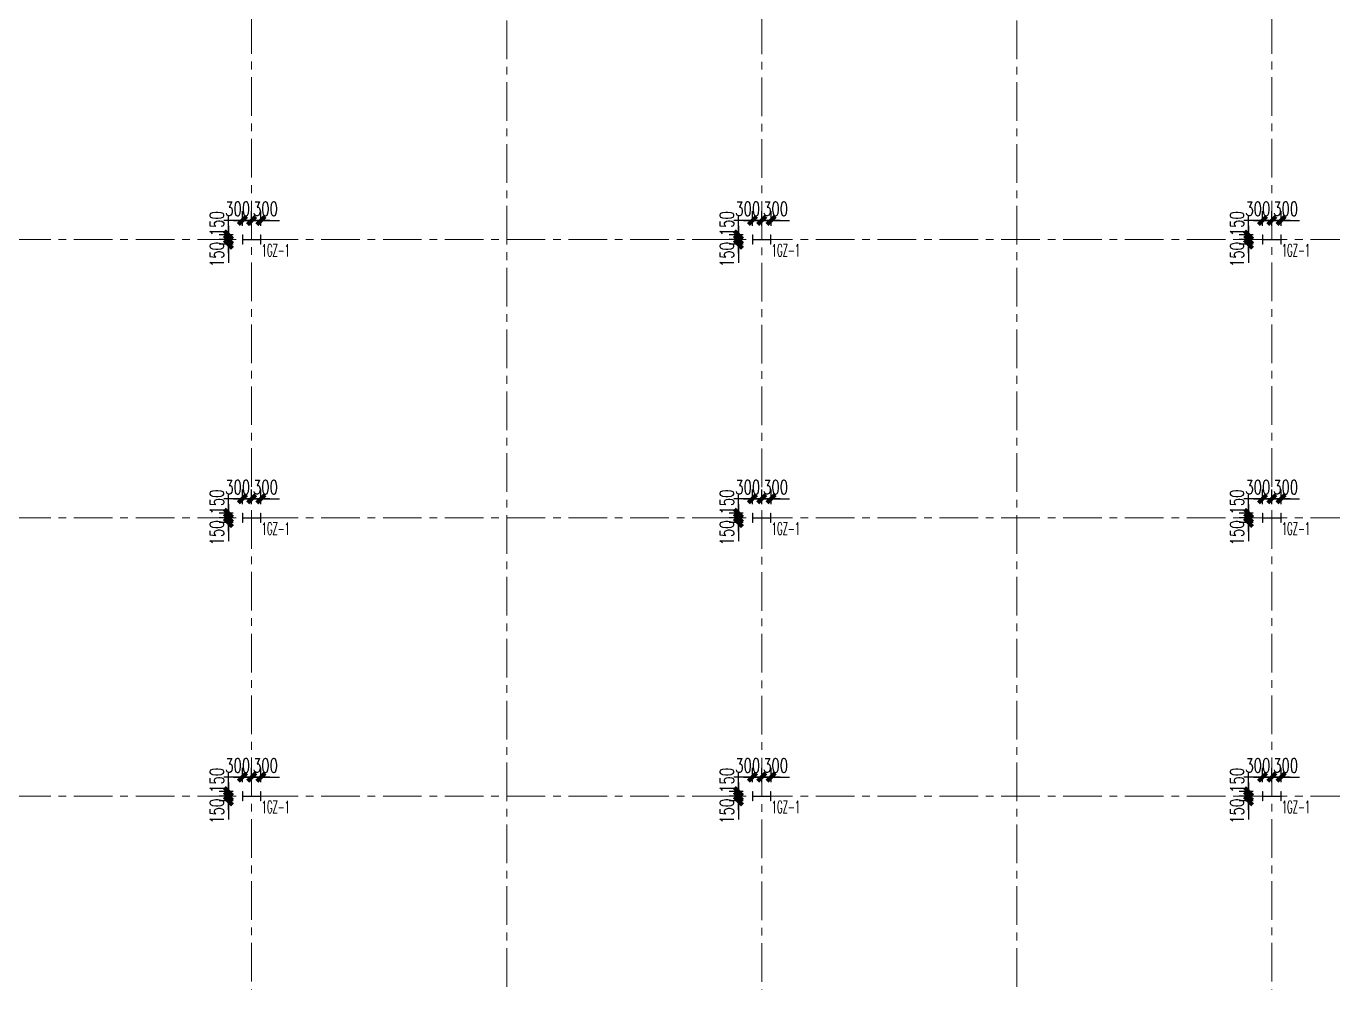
# Model space of a CAD drawing. Extents: x -1201378 to 2367219, y -619313 to 244905.
# Drawn here: x 143847 to 186117, y 149617 to 180555 of the extents above; entities that cross this region are included whole.
import ezdxf
from ezdxf.enums import TextEntityAlignment as Align

# ---------------------------------------------------------------- set-up
doc = ezdxf.new("R2010")
doc.units = 0
doc.header["$LTSCALE"] = 1000
doc.linetypes.add('CENTER', pattern=[2, 1.25, -0.25, 0.25, -0.25])
doc.layers.get('0').update_dxf_attribs({"linetype": 'CONTINUOUS'})
doc.layers.get('Defpoints').update_dxf_attribs({"linetype": 'CONTINUOUS'})
for name, color, linetype, lineweight in [('S-axis', 111, 'CONTINUOUS', 0), ('S-col', 2, 'CONTINUOUS', 0), ('S-dote', 5, 'CENTER', 0)]:
    doc.layers.add(name, color=color, linetype=linetype, lineweight=lineweight)
doc.layers.add('S-DIMZ', color=115, linetype='CONTINUOUS')
doc.layers.add('S-SGJ', color=21, linetype='CONTINUOUS')
doc.styles.add('SS1', font='tj-romans1.shx', dxfattribs={"width": 0.7, "bigfont": 'tj-hztxt1.shx'})
doc.dimstyles.new('S-150-ARCHI', dxfattribs={"dimscale": 150, "dimtxt": 3, "dimasz": 2, "dimexe": 2, "dimexo": 2, "dimgap": 1, "dimtad": 1, "dimdec": 0, "dimzin": 0, "dimdsep": 46, "dimtxsty": 'SS1', "dimblk1": 'TT', "dimblk2": 'TT', "dimsah": 1, "dimcen": 1, "dimclrd": 256, "dimclre": 256, "dimclrt": 256, "dimadec": 0, "dimazin": 0, "dimtfac": 1, "dimtdec": 0, "dimtix": 1, "dimtmove": 2, "dimatfit": 0, "dimldrblk": 'TT', "dimfxl": 2, "dimtolj": 1, "dimtzin": 0, "dimarcsym": 0})

# ---------------------------------------------------------------- blocks, each defined once
blk = doc.blocks.new('_FZH')
at = {"layer": 'S-col'}
blk.add_lwpolyline([(-0.375, -0.188), (-0.375, 0.187), (-0.36, 0.187), (-0.36, 0.005), (0.36, 0.005), (0.36, 0.187), (0.375, 0.187), (0.375, -0.188), (0.36, -0.188), (0.36, -0.005), (-0.36, -0.005), (-0.36, -0.188)], close=True, dxfattribs=at)
blk = doc.blocks.new('w4234324')
at = {"layer": 'S-col', "xscale": 800.0000000000005, "yscale": 800.0000000000005, "zscale": 800.0000000000005}
for p in [(-193954, 777820), (-177454, 777820), (-160954, 777820), (-193954, 768820), (-177454, 768820), (-160954, 768820), (-193954, 759820), (-177454, 759820), (-160954, 759820)]:
    blk.add_blockref('_FZH', p, dxfattribs=at)
blk = doc.blocks.new('1#轴网')
at = {"layer": 'S-dote'}
for p, q in [((-148858.5, 19032.5), (-148858.5, 124689.3)), ((-140608.5, 18867), (-140608.5, 124689.3)), ((-132358.5, 19024), (-132358.5, 124689.3)), ((-124108.5, 18867), (-124108.5, 124689.3)), ((-115858.5, 19033.1), (-115858.5, 124689.3)), ((-99358.5, 61027), (-216950.7, 61027)), ((-99358.5, 52027), (-216950.7, 52027)), ((-99358.5, 43027), (-216950.7, 43027))]:
    blk.add_line(p, q, dxfattribs=at)
blk = doc.blocks.new('TT')
blk.add_line((-0.97, 0), (0.97, 0))
at = {"const_width": 0.45}
blk.add_lwpolyline([(-0.44, -0.44), (0.44, 0.44)], dxfattribs=at)
blk = doc.blocks.new('*D4803')
at = {"layer": 'Defpoints', "color": 0, "transparency": 16777216}
for p in [(183390, 155652), (183842, 155652), (183842, 155502)]:
    blk.add_point(p, dxfattribs=at)
at = {"layer": 'S-DIMZ', "lineweight": -2, "transparency": 16777216}
for p, q in [((183390, 155952), (183390, 156252)), ((183542, 155652), (183090, 155652)), ((183390, 155502), (183390, 155652)), ((183542, 155502), (183090, 155502)), ((183390, 155202), (183390, 154902))]:
    blk.add_line(p, q, dxfattribs=at)
at = {"layer": 'S-DIMZ', "lineweight": -2, "transparency": 16777216, "xscale": 300, "yscale": 300, "zscale": 300}
for p, rotation in [((183390, 155652), 270), ((183390, 155502), 90)]:
    blk.add_blockref('TT', p, dxfattribs=dict(at, rotation=rotation))
at = {"layer": 'S-DIMZ', "transparency": 16777216, "insert": (183015, 155168), "char_height": 450, "attachment_point": 5, "rotation": 90, "style": 'SS1'}
blk.add_mtext('\\A1;150', dxfattribs=at)
blk = doc.blocks.new('*D4804')
at = {"layer": 'Defpoints', "color": 0, "transparency": 16777216}
for p in [(183390, 155802), (183842, 155802), (183842, 155652)]:
    blk.add_point(p, dxfattribs=at)
at = {"layer": 'S-DIMZ', "lineweight": -2, "transparency": 16777216}
for p, q in [((183390, 156102), (183390, 156402)), ((183542, 155802), (183090, 155802)), ((183542, 155652), (183090, 155652)), ((183390, 155652), (183390, 155802)), ((183390, 155352), (183390, 155052))]:
    blk.add_line(p, q, dxfattribs=at)
at = {"layer": 'S-DIMZ', "lineweight": -2, "transparency": 16777216, "xscale": 300, "yscale": 300, "zscale": 300}
for p, rotation in [((183390, 155802), 270), ((183390, 155652), 90)]:
    blk.add_blockref('TT', p, dxfattribs=dict(at, rotation=rotation))
at = {"layer": 'S-DIMZ', "transparency": 16777216, "insert": (183015, 156167), "char_height": 450, "attachment_point": 5, "rotation": 90, "style": 'SS1'}
blk.add_mtext('\\A1;150', dxfattribs=at)
blk = doc.blocks.new('*D4805')
at = {"layer": 'Defpoints', "color": 0, "transparency": 16777216}
for p in [(184142, 156270), (183842, 155802), (184142, 155802)]:
    blk.add_point(p, dxfattribs=at)
at = {"layer": 'S-DIMZ', "lineweight": -2, "transparency": 16777216}
for p, q in [((183842, 156102), (183842, 156570)), ((184142, 156102), (184142, 156570)), ((183542, 156270), (183242, 156270)), ((183842, 156270), (184142, 156270)), ((184442, 156270), (184742, 156270))]:
    blk.add_line(p, q, dxfattribs=at)
at = {"layer": 'S-DIMZ', "lineweight": -2, "transparency": 16777216, "xscale": 300, "yscale": 300, "zscale": 300}
blk.add_blockref('TT', (183842, 156270), dxfattribs=at)
at = {"layer": 'S-DIMZ', "lineweight": -2, "transparency": 16777216, "xscale": 300, "yscale": 300, "zscale": 300, "rotation": 180}
blk.add_blockref('TT', (184142, 156270), dxfattribs=at)
at = {"layer": 'S-DIMZ', "transparency": 16777216, "insert": (183689, 156645), "char_height": 450, "attachment_point": 5, "style": 'SS1'}
blk.add_mtext('\\A1;300', dxfattribs=at)
blk = doc.blocks.new('*D4806')
at = {"layer": 'Defpoints', "color": 0, "transparency": 16777216}
for p in [(184442, 156270), (184142, 155802), (184442, 155802)]:
    blk.add_point(p, dxfattribs=at)
at = {"layer": 'S-DIMZ', "lineweight": -2, "transparency": 16777216}
for p, q in [((184142, 156102), (184142, 156570)), ((184442, 156102), (184442, 156570)), ((183842, 156270), (183542, 156270)), ((184142, 156270), (184442, 156270)), ((184742, 156270), (185042, 156270))]:
    blk.add_line(p, q, dxfattribs=at)
at = {"layer": 'S-DIMZ', "lineweight": -2, "transparency": 16777216, "xscale": 300, "yscale": 300, "zscale": 300}
blk.add_blockref('TT', (184142, 156270), dxfattribs=at)
at = {"layer": 'S-DIMZ', "lineweight": -2, "transparency": 16777216, "xscale": 300, "yscale": 300, "zscale": 300, "rotation": 180}
blk.add_blockref('TT', (184442, 156270), dxfattribs=at)
at = {"layer": 'S-DIMZ', "transparency": 16777216, "insert": (184589, 156645), "char_height": 450, "attachment_point": 5, "style": 'SS1'}
blk.add_mtext('\\A1;300', dxfattribs=at)
blk = doc.blocks.new('*D4807')
at = {"layer": 'Defpoints', "color": 0, "transparency": 16777216}
for p in [(183390, 164652), (183842, 164652), (183842, 164502)]:
    blk.add_point(p, dxfattribs=at)
at = {"layer": 'S-DIMZ', "lineweight": -2, "transparency": 16777216}
for p, q in [((183390, 164952), (183390, 165252)), ((183542, 164652), (183090, 164652)), ((183542, 164502), (183090, 164502)), ((183390, 164502), (183390, 164652)), ((183390, 164202), (183390, 163902))]:
    blk.add_line(p, q, dxfattribs=at)
at = {"layer": 'S-DIMZ', "lineweight": -2, "transparency": 16777216, "xscale": 300, "yscale": 300, "zscale": 300}
for p, rotation in [((183390, 164652), 270), ((183390, 164502), 90)]:
    blk.add_blockref('TT', p, dxfattribs=dict(at, rotation=rotation))
at = {"layer": 'S-DIMZ', "transparency": 16777216, "insert": (183015, 164168), "char_height": 450, "attachment_point": 5, "rotation": 90, "style": 'SS1'}
blk.add_mtext('\\A1;150', dxfattribs=at)
blk = doc.blocks.new('*D4808')
at = {"layer": 'Defpoints', "color": 0, "transparency": 16777216}
for p in [(183390, 164802), (183842, 164802), (183842, 164652)]:
    blk.add_point(p, dxfattribs=at)
at = {"layer": 'S-DIMZ', "lineweight": -2, "transparency": 16777216}
for p, q in [((183390, 165102), (183390, 165402)), ((183542, 164802), (183090, 164802)), ((183542, 164652), (183090, 164652)), ((183390, 164652), (183390, 164802)), ((183390, 164352), (183390, 164052))]:
    blk.add_line(p, q, dxfattribs=at)
at = {"layer": 'S-DIMZ', "lineweight": -2, "transparency": 16777216, "xscale": 300, "yscale": 300, "zscale": 300}
for p, rotation in [((183390, 164802), 270), ((183390, 164652), 90)]:
    blk.add_blockref('TT', p, dxfattribs=dict(at, rotation=rotation))
at = {"layer": 'S-DIMZ', "transparency": 16777216, "insert": (183015, 165167), "char_height": 450, "attachment_point": 5, "rotation": 90, "style": 'SS1'}
blk.add_mtext('\\A1;150', dxfattribs=at)
blk = doc.blocks.new('*D4809')
at = {"layer": 'Defpoints', "color": 0, "transparency": 16777216}
for p in [(184142, 165270), (183842, 164802), (184142, 164802)]:
    blk.add_point(p, dxfattribs=at)
at = {"layer": 'S-DIMZ', "lineweight": -2, "transparency": 16777216}
for p, q in [((183842, 165102), (183842, 165570)), ((184142, 165102), (184142, 165570)), ((183542, 165270), (183242, 165270)), ((183842, 165270), (184142, 165270)), ((184442, 165270), (184742, 165270))]:
    blk.add_line(p, q, dxfattribs=at)
at = {"layer": 'S-DIMZ', "lineweight": -2, "transparency": 16777216, "xscale": 300, "yscale": 300, "zscale": 300}
blk.add_blockref('TT', (183842, 165270), dxfattribs=at)
at = {"layer": 'S-DIMZ', "lineweight": -2, "transparency": 16777216, "xscale": 300, "yscale": 300, "zscale": 300, "rotation": 180}
blk.add_blockref('TT', (184142, 165270), dxfattribs=at)
at = {"layer": 'S-DIMZ', "transparency": 16777216, "insert": (183689, 165645), "char_height": 450, "attachment_point": 5, "style": 'SS1'}
blk.add_mtext('\\A1;300', dxfattribs=at)
blk = doc.blocks.new('*D4810')
at = {"layer": 'Defpoints', "color": 0, "transparency": 16777216}
for p in [(184442, 165270), (184142, 164802), (184442, 164802)]:
    blk.add_point(p, dxfattribs=at)
at = {"layer": 'S-DIMZ', "lineweight": -2, "transparency": 16777216}
for p, q in [((184142, 165102), (184142, 165570)), ((184442, 165102), (184442, 165570)), ((183842, 165270), (183542, 165270)), ((184142, 165270), (184442, 165270)), ((184742, 165270), (185042, 165270))]:
    blk.add_line(p, q, dxfattribs=at)
at = {"layer": 'S-DIMZ', "lineweight": -2, "transparency": 16777216, "xscale": 300, "yscale": 300, "zscale": 300}
blk.add_blockref('TT', (184142, 165270), dxfattribs=at)
at = {"layer": 'S-DIMZ', "lineweight": -2, "transparency": 16777216, "xscale": 300, "yscale": 300, "zscale": 300, "rotation": 180}
blk.add_blockref('TT', (184442, 165270), dxfattribs=at)
at = {"layer": 'S-DIMZ', "transparency": 16777216, "insert": (184589, 165645), "char_height": 450, "attachment_point": 5, "style": 'SS1'}
blk.add_mtext('\\A1;300', dxfattribs=at)
blk = doc.blocks.new('*D4811')
at = {"layer": 'Defpoints', "color": 0, "transparency": 16777216}
for p in [(183390, 173652), (183842, 173652), (183842, 173502)]:
    blk.add_point(p, dxfattribs=at)
at = {"layer": 'S-DIMZ', "lineweight": -2, "transparency": 16777216}
for p, q in [((183390, 173952), (183390, 174252)), ((183542, 173652), (183090, 173652)), ((183542, 173502), (183090, 173502)), ((183390, 173502), (183390, 173652)), ((183390, 173202), (183390, 172902))]:
    blk.add_line(p, q, dxfattribs=at)
at = {"layer": 'S-DIMZ', "lineweight": -2, "transparency": 16777216, "xscale": 300, "yscale": 300, "zscale": 300}
for p, rotation in [((183390, 173652), 270), ((183390, 173502), 90)]:
    blk.add_blockref('TT', p, dxfattribs=dict(at, rotation=rotation))
at = {"layer": 'S-DIMZ', "transparency": 16777216, "insert": (183015, 173168), "char_height": 450, "attachment_point": 5, "rotation": 90, "style": 'SS1'}
blk.add_mtext('\\A1;150', dxfattribs=at)
blk = doc.blocks.new('*D4812')
at = {"layer": 'Defpoints', "color": 0, "transparency": 16777216}
for p in [(183390, 173802), (183842, 173802), (183842, 173652)]:
    blk.add_point(p, dxfattribs=at)
at = {"layer": 'S-DIMZ', "lineweight": -2, "transparency": 16777216}
for p, q in [((183390, 174102), (183390, 174402)), ((183542, 173802), (183090, 173802)), ((183390, 173652), (183390, 173802)), ((183542, 173652), (183090, 173652)), ((183390, 173352), (183390, 173052))]:
    blk.add_line(p, q, dxfattribs=at)
at = {"layer": 'S-DIMZ', "lineweight": -2, "transparency": 16777216, "xscale": 300, "yscale": 300, "zscale": 300}
for p, rotation in [((183390, 173802), 270), ((183390, 173652), 90)]:
    blk.add_blockref('TT', p, dxfattribs=dict(at, rotation=rotation))
at = {"layer": 'S-DIMZ', "transparency": 16777216, "insert": (183015, 174167), "char_height": 450, "attachment_point": 5, "rotation": 90, "style": 'SS1'}
blk.add_mtext('\\A1;150', dxfattribs=at)
blk = doc.blocks.new('*D4813')
at = {"layer": 'Defpoints', "color": 0, "transparency": 16777216}
for p in [(184142, 174270), (183842, 173802), (184142, 173802)]:
    blk.add_point(p, dxfattribs=at)
at = {"layer": 'S-DIMZ', "lineweight": -2, "transparency": 16777216}
for p, q in [((183542, 174270), (183242, 174270)), ((183842, 174102), (183842, 174570)), ((183842, 174270), (184142, 174270)), ((184142, 174102), (184142, 174570)), ((184442, 174270), (184742, 174270))]:
    blk.add_line(p, q, dxfattribs=at)
at = {"layer": 'S-DIMZ', "lineweight": -2, "transparency": 16777216, "xscale": 300, "yscale": 300, "zscale": 300}
blk.add_blockref('TT', (183842, 174270), dxfattribs=at)
at = {"layer": 'S-DIMZ', "lineweight": -2, "transparency": 16777216, "xscale": 300, "yscale": 300, "zscale": 300, "rotation": 180}
blk.add_blockref('TT', (184142, 174270), dxfattribs=at)
at = {"layer": 'S-DIMZ', "transparency": 16777216, "insert": (183689, 174645), "char_height": 450, "attachment_point": 5, "style": 'SS1'}
blk.add_mtext('\\A1;300', dxfattribs=at)
blk = doc.blocks.new('*D4814')
at = {"layer": 'Defpoints', "color": 0, "transparency": 16777216}
for p in [(184442, 174270), (184142, 173802), (184442, 173802)]:
    blk.add_point(p, dxfattribs=at)
at = {"layer": 'S-DIMZ', "lineweight": -2, "transparency": 16777216}
for p, q in [((183842, 174270), (183542, 174270)), ((184142, 174102), (184142, 174570)), ((184142, 174270), (184442, 174270)), ((184442, 174102), (184442, 174570)), ((184742, 174270), (185042, 174270))]:
    blk.add_line(p, q, dxfattribs=at)
at = {"layer": 'S-DIMZ', "lineweight": -2, "transparency": 16777216, "xscale": 300, "yscale": 300, "zscale": 300}
blk.add_blockref('TT', (184142, 174270), dxfattribs=at)
at = {"layer": 'S-DIMZ', "lineweight": -2, "transparency": 16777216, "xscale": 300, "yscale": 300, "zscale": 300, "rotation": 180}
blk.add_blockref('TT', (184442, 174270), dxfattribs=at)
at = {"layer": 'S-DIMZ', "transparency": 16777216, "insert": (184589, 174645), "char_height": 450, "attachment_point": 5, "style": 'SS1'}
blk.add_mtext('\\A1;300', dxfattribs=at)
blk = doc.blocks.new('*D4859')
at = {"layer": 'Defpoints', "color": 0, "transparency": 16777216}
for p in [(166890, 155652), (167342, 155652), (167342, 155502)]:
    blk.add_point(p, dxfattribs=at)
at = {"layer": 'S-DIMZ', "lineweight": -2, "transparency": 16777216}
for p, q in [((166890, 155952), (166890, 156252)), ((167042, 155652), (166590, 155652)), ((166890, 155502), (166890, 155652)), ((167042, 155502), (166590, 155502)), ((166890, 155202), (166890, 154902))]:
    blk.add_line(p, q, dxfattribs=at)
at = {"layer": 'S-DIMZ', "lineweight": -2, "transparency": 16777216, "xscale": 300, "yscale": 300, "zscale": 300}
for p, rotation in [((166890, 155652), 270), ((166890, 155502), 90)]:
    blk.add_blockref('TT', p, dxfattribs=dict(at, rotation=rotation))
at = {"layer": 'S-DIMZ', "transparency": 16777216, "insert": (166515, 155168), "char_height": 450, "attachment_point": 5, "rotation": 90, "style": 'SS1'}
blk.add_mtext('\\A1;150', dxfattribs=at)
blk = doc.blocks.new('*D4860')
at = {"layer": 'Defpoints', "color": 0, "transparency": 16777216}
for p in [(166890, 155802), (167342, 155802), (167342, 155652)]:
    blk.add_point(p, dxfattribs=at)
at = {"layer": 'S-DIMZ', "lineweight": -2, "transparency": 16777216}
for p, q in [((166890, 156102), (166890, 156402)), ((167042, 155802), (166590, 155802)), ((167042, 155652), (166590, 155652)), ((166890, 155652), (166890, 155802)), ((166890, 155352), (166890, 155052))]:
    blk.add_line(p, q, dxfattribs=at)
at = {"layer": 'S-DIMZ', "lineweight": -2, "transparency": 16777216, "xscale": 300, "yscale": 300, "zscale": 300}
for p, rotation in [((166890, 155802), 270), ((166890, 155652), 90)]:
    blk.add_blockref('TT', p, dxfattribs=dict(at, rotation=rotation))
at = {"layer": 'S-DIMZ', "transparency": 16777216, "insert": (166515, 156167), "char_height": 450, "attachment_point": 5, "rotation": 90, "style": 'SS1'}
blk.add_mtext('\\A1;150', dxfattribs=at)
blk = doc.blocks.new('*D4861')
at = {"layer": 'Defpoints', "color": 0, "transparency": 16777216}
for p in [(167642, 156270), (167342, 155802), (167642, 155802)]:
    blk.add_point(p, dxfattribs=at)
at = {"layer": 'S-DIMZ', "lineweight": -2, "transparency": 16777216}
for p, q in [((167342, 156102), (167342, 156570)), ((167642, 156102), (167642, 156570)), ((167042, 156270), (166742, 156270)), ((167342, 156270), (167642, 156270)), ((167942, 156270), (168242, 156270))]:
    blk.add_line(p, q, dxfattribs=at)
at = {"layer": 'S-DIMZ', "lineweight": -2, "transparency": 16777216, "xscale": 300, "yscale": 300, "zscale": 300}
blk.add_blockref('TT', (167342, 156270), dxfattribs=at)
at = {"layer": 'S-DIMZ', "lineweight": -2, "transparency": 16777216, "xscale": 300, "yscale": 300, "zscale": 300, "rotation": 180}
blk.add_blockref('TT', (167642, 156270), dxfattribs=at)
at = {"layer": 'S-DIMZ', "transparency": 16777216, "insert": (167189, 156645), "char_height": 450, "attachment_point": 5, "style": 'SS1'}
blk.add_mtext('\\A1;300', dxfattribs=at)
blk = doc.blocks.new('*D4862')
at = {"layer": 'Defpoints', "color": 0, "transparency": 16777216}
for p in [(167942, 156270), (167642, 155802), (167942, 155802)]:
    blk.add_point(p, dxfattribs=at)
at = {"layer": 'S-DIMZ', "lineweight": -2, "transparency": 16777216}
for p, q in [((167642, 156102), (167642, 156570)), ((167942, 156102), (167942, 156570)), ((167342, 156270), (167042, 156270)), ((167642, 156270), (167942, 156270)), ((168242, 156270), (168542, 156270))]:
    blk.add_line(p, q, dxfattribs=at)
at = {"layer": 'S-DIMZ', "lineweight": -2, "transparency": 16777216, "xscale": 300, "yscale": 300, "zscale": 300}
blk.add_blockref('TT', (167642, 156270), dxfattribs=at)
at = {"layer": 'S-DIMZ', "lineweight": -2, "transparency": 16777216, "xscale": 300, "yscale": 300, "zscale": 300, "rotation": 180}
blk.add_blockref('TT', (167942, 156270), dxfattribs=at)
at = {"layer": 'S-DIMZ', "transparency": 16777216, "insert": (168089, 156645), "char_height": 450, "attachment_point": 5, "style": 'SS1'}
blk.add_mtext('\\A1;300', dxfattribs=at)
blk = doc.blocks.new('*D4839')
at = {"layer": 'Defpoints', "color": 0, "transparency": 16777216}
for p in [(166890, 164652), (167342, 164652), (167342, 164502)]:
    blk.add_point(p, dxfattribs=at)
at = {"layer": 'S-DIMZ', "lineweight": -2, "transparency": 16777216}
for p, q in [((166890, 164952), (166890, 165252)), ((167042, 164652), (166590, 164652)), ((167042, 164502), (166590, 164502)), ((166890, 164502), (166890, 164652)), ((166890, 164202), (166890, 163902))]:
    blk.add_line(p, q, dxfattribs=at)
at = {"layer": 'S-DIMZ', "lineweight": -2, "transparency": 16777216, "xscale": 300, "yscale": 300, "zscale": 300}
for p, rotation in [((166890, 164652), 270), ((166890, 164502), 90)]:
    blk.add_blockref('TT', p, dxfattribs=dict(at, rotation=rotation))
at = {"layer": 'S-DIMZ', "transparency": 16777216, "insert": (166515, 164168), "char_height": 450, "attachment_point": 5, "rotation": 90, "style": 'SS1'}
blk.add_mtext('\\A1;150', dxfattribs=at)
blk = doc.blocks.new('*D4840')
at = {"layer": 'Defpoints', "color": 0, "transparency": 16777216}
for p in [(166890, 164802), (167342, 164802), (167342, 164652)]:
    blk.add_point(p, dxfattribs=at)
at = {"layer": 'S-DIMZ', "lineweight": -2, "transparency": 16777216}
for p, q in [((166890, 165102), (166890, 165402)), ((167042, 164802), (166590, 164802)), ((167042, 164652), (166590, 164652)), ((166890, 164652), (166890, 164802)), ((166890, 164352), (166890, 164052))]:
    blk.add_line(p, q, dxfattribs=at)
at = {"layer": 'S-DIMZ', "lineweight": -2, "transparency": 16777216, "xscale": 300, "yscale": 300, "zscale": 300}
for p, rotation in [((166890, 164802), 270), ((166890, 164652), 90)]:
    blk.add_blockref('TT', p, dxfattribs=dict(at, rotation=rotation))
at = {"layer": 'S-DIMZ', "transparency": 16777216, "insert": (166515, 165167), "char_height": 450, "attachment_point": 5, "rotation": 90, "style": 'SS1'}
blk.add_mtext('\\A1;150', dxfattribs=at)
blk = doc.blocks.new('*D4841')
at = {"layer": 'Defpoints', "color": 0, "transparency": 16777216}
for p in [(167642, 165270), (167342, 164802), (167642, 164802)]:
    blk.add_point(p, dxfattribs=at)
at = {"layer": 'S-DIMZ', "lineweight": -2, "transparency": 16777216}
for p, q in [((167342, 165102), (167342, 165570)), ((167642, 165102), (167642, 165570)), ((167042, 165270), (166742, 165270)), ((167342, 165270), (167642, 165270)), ((167942, 165270), (168242, 165270))]:
    blk.add_line(p, q, dxfattribs=at)
at = {"layer": 'S-DIMZ', "lineweight": -2, "transparency": 16777216, "xscale": 300, "yscale": 300, "zscale": 300}
blk.add_blockref('TT', (167342, 165270), dxfattribs=at)
at = {"layer": 'S-DIMZ', "lineweight": -2, "transparency": 16777216, "xscale": 300, "yscale": 300, "zscale": 300, "rotation": 180}
blk.add_blockref('TT', (167642, 165270), dxfattribs=at)
at = {"layer": 'S-DIMZ', "transparency": 16777216, "insert": (167189, 165645), "char_height": 450, "attachment_point": 5, "style": 'SS1'}
blk.add_mtext('\\A1;300', dxfattribs=at)
blk = doc.blocks.new('*D4842')
at = {"layer": 'Defpoints', "color": 0, "transparency": 16777216}
for p in [(167942, 165270), (167642, 164802), (167942, 164802)]:
    blk.add_point(p, dxfattribs=at)
at = {"layer": 'S-DIMZ', "lineweight": -2, "transparency": 16777216}
for p, q in [((167642, 165102), (167642, 165570)), ((167942, 165102), (167942, 165570)), ((167342, 165270), (167042, 165270)), ((167642, 165270), (167942, 165270)), ((168242, 165270), (168542, 165270))]:
    blk.add_line(p, q, dxfattribs=at)
at = {"layer": 'S-DIMZ', "lineweight": -2, "transparency": 16777216, "xscale": 300, "yscale": 300, "zscale": 300}
blk.add_blockref('TT', (167642, 165270), dxfattribs=at)
at = {"layer": 'S-DIMZ', "lineweight": -2, "transparency": 16777216, "xscale": 300, "yscale": 300, "zscale": 300, "rotation": 180}
blk.add_blockref('TT', (167942, 165270), dxfattribs=at)
at = {"layer": 'S-DIMZ', "transparency": 16777216, "insert": (168089, 165645), "char_height": 450, "attachment_point": 5, "style": 'SS1'}
blk.add_mtext('\\A1;300', dxfattribs=at)
blk = doc.blocks.new('*D4879')
at = {"layer": 'Defpoints', "color": 0, "transparency": 16777216}
for p in [(166890, 173652), (167342, 173652), (167342, 173502)]:
    blk.add_point(p, dxfattribs=at)
at = {"layer": 'S-DIMZ', "lineweight": -2, "transparency": 16777216}
for p, q in [((166890, 173952), (166890, 174252)), ((167042, 173652), (166590, 173652)), ((167042, 173502), (166590, 173502)), ((166890, 173502), (166890, 173652)), ((166890, 173202), (166890, 172902))]:
    blk.add_line(p, q, dxfattribs=at)
at = {"layer": 'S-DIMZ', "lineweight": -2, "transparency": 16777216, "xscale": 300, "yscale": 300, "zscale": 300}
for p, rotation in [((166890, 173652), 270), ((166890, 173502), 90)]:
    blk.add_blockref('TT', p, dxfattribs=dict(at, rotation=rotation))
at = {"layer": 'S-DIMZ', "transparency": 16777216, "insert": (166515, 173168), "char_height": 450, "attachment_point": 5, "rotation": 90, "style": 'SS1'}
blk.add_mtext('\\A1;150', dxfattribs=at)
blk = doc.blocks.new('*D4880')
at = {"layer": 'Defpoints', "color": 0, "transparency": 16777216}
for p in [(166890, 173802), (167342, 173802), (167342, 173652)]:
    blk.add_point(p, dxfattribs=at)
at = {"layer": 'S-DIMZ', "lineweight": -2, "transparency": 16777216}
for p, q in [((166890, 174102), (166890, 174402)), ((167042, 173802), (166590, 173802)), ((166890, 173652), (166890, 173802)), ((167042, 173652), (166590, 173652)), ((166890, 173352), (166890, 173052))]:
    blk.add_line(p, q, dxfattribs=at)
at = {"layer": 'S-DIMZ', "lineweight": -2, "transparency": 16777216, "xscale": 300, "yscale": 300, "zscale": 300}
for p, rotation in [((166890, 173802), 270), ((166890, 173652), 90)]:
    blk.add_blockref('TT', p, dxfattribs=dict(at, rotation=rotation))
at = {"layer": 'S-DIMZ', "transparency": 16777216, "insert": (166515, 174167), "char_height": 450, "attachment_point": 5, "rotation": 90, "style": 'SS1'}
blk.add_mtext('\\A1;150', dxfattribs=at)
blk = doc.blocks.new('*D4881')
at = {"layer": 'Defpoints', "color": 0, "transparency": 16777216}
for p in [(167642, 174270), (167342, 173802), (167642, 173802)]:
    blk.add_point(p, dxfattribs=at)
at = {"layer": 'S-DIMZ', "lineweight": -2, "transparency": 16777216}
for p, q in [((167042, 174270), (166742, 174270)), ((167342, 174102), (167342, 174570)), ((167342, 174270), (167642, 174270)), ((167642, 174102), (167642, 174570)), ((167942, 174270), (168242, 174270))]:
    blk.add_line(p, q, dxfattribs=at)
at = {"layer": 'S-DIMZ', "lineweight": -2, "transparency": 16777216, "xscale": 300, "yscale": 300, "zscale": 300}
blk.add_blockref('TT', (167342, 174270), dxfattribs=at)
at = {"layer": 'S-DIMZ', "lineweight": -2, "transparency": 16777216, "xscale": 300, "yscale": 300, "zscale": 300, "rotation": 180}
blk.add_blockref('TT', (167642, 174270), dxfattribs=at)
at = {"layer": 'S-DIMZ', "transparency": 16777216, "insert": (167189, 174645), "char_height": 450, "attachment_point": 5, "style": 'SS1'}
blk.add_mtext('\\A1;300', dxfattribs=at)
blk = doc.blocks.new('*D4882')
at = {"layer": 'Defpoints', "color": 0, "transparency": 16777216}
for p in [(167942, 174270), (167642, 173802), (167942, 173802)]:
    blk.add_point(p, dxfattribs=at)
at = {"layer": 'S-DIMZ', "lineweight": -2, "transparency": 16777216}
for p, q in [((167342, 174270), (167042, 174270)), ((167642, 174102), (167642, 174570)), ((167642, 174270), (167942, 174270)), ((167942, 174102), (167942, 174570)), ((168242, 174270), (168542, 174270))]:
    blk.add_line(p, q, dxfattribs=at)
at = {"layer": 'S-DIMZ', "lineweight": -2, "transparency": 16777216, "xscale": 300, "yscale": 300, "zscale": 300}
blk.add_blockref('TT', (167642, 174270), dxfattribs=at)
at = {"layer": 'S-DIMZ', "lineweight": -2, "transparency": 16777216, "xscale": 300, "yscale": 300, "zscale": 300, "rotation": 180}
blk.add_blockref('TT', (167942, 174270), dxfattribs=at)
at = {"layer": 'S-DIMZ', "transparency": 16777216, "insert": (168089, 174645), "char_height": 450, "attachment_point": 5, "style": 'SS1'}
blk.add_mtext('\\A1;300', dxfattribs=at)
blk = doc.blocks.new('*D4903')
at = {"layer": 'Defpoints', "color": 0, "transparency": 16777216}
for p in [(150390, 155652), (150842, 155652), (150842, 155502)]:
    blk.add_point(p, dxfattribs=at)
at = {"layer": 'S-DIMZ', "lineweight": -2, "transparency": 16777216}
for p, q in [((150390, 155952), (150390, 156252)), ((150542, 155652), (150090, 155652)), ((150390, 155502), (150390, 155652)), ((150542, 155502), (150090, 155502)), ((150390, 155202), (150390, 154902))]:
    blk.add_line(p, q, dxfattribs=at)
at = {"layer": 'S-DIMZ', "lineweight": -2, "transparency": 16777216, "xscale": 300, "yscale": 300, "zscale": 300}
for p, rotation in [((150390, 155652), 270), ((150390, 155502), 90)]:
    blk.add_blockref('TT', p, dxfattribs=dict(at, rotation=rotation))
at = {"layer": 'S-DIMZ', "transparency": 16777216, "insert": (150015, 155168), "char_height": 450, "attachment_point": 5, "rotation": 90, "style": 'SS1'}
blk.add_mtext('\\A1;150', dxfattribs=at)
blk = doc.blocks.new('*D4904')
at = {"layer": 'Defpoints', "color": 0, "transparency": 16777216}
for p in [(150390, 155802), (150842, 155802), (150842, 155652)]:
    blk.add_point(p, dxfattribs=at)
at = {"layer": 'S-DIMZ', "lineweight": -2, "transparency": 16777216}
for p, q in [((150390, 156102), (150390, 156402)), ((150542, 155802), (150090, 155802)), ((150542, 155652), (150090, 155652)), ((150390, 155652), (150390, 155802)), ((150390, 155352), (150390, 155052))]:
    blk.add_line(p, q, dxfattribs=at)
at = {"layer": 'S-DIMZ', "lineweight": -2, "transparency": 16777216, "xscale": 300, "yscale": 300, "zscale": 300}
for p, rotation in [((150390, 155802), 270), ((150390, 155652), 90)]:
    blk.add_blockref('TT', p, dxfattribs=dict(at, rotation=rotation))
at = {"layer": 'S-DIMZ', "transparency": 16777216, "insert": (150015, 156167), "char_height": 450, "attachment_point": 5, "rotation": 90, "style": 'SS1'}
blk.add_mtext('\\A1;150', dxfattribs=at)
blk = doc.blocks.new('*D4905')
at = {"layer": 'Defpoints', "color": 0, "transparency": 16777216}
for p in [(151142, 156270), (150842, 155802), (151142, 155802)]:
    blk.add_point(p, dxfattribs=at)
at = {"layer": 'S-DIMZ', "lineweight": -2, "transparency": 16777216}
for p, q in [((150842, 156102), (150842, 156570)), ((151142, 156102), (151142, 156570)), ((150542, 156270), (150242, 156270)), ((150842, 156270), (151142, 156270)), ((151442, 156270), (151742, 156270))]:
    blk.add_line(p, q, dxfattribs=at)
at = {"layer": 'S-DIMZ', "lineweight": -2, "transparency": 16777216, "xscale": 300, "yscale": 300, "zscale": 300}
blk.add_blockref('TT', (150842, 156270), dxfattribs=at)
at = {"layer": 'S-DIMZ', "lineweight": -2, "transparency": 16777216, "xscale": 300, "yscale": 300, "zscale": 300, "rotation": 180}
blk.add_blockref('TT', (151142, 156270), dxfattribs=at)
at = {"layer": 'S-DIMZ', "transparency": 16777216, "insert": (150689, 156645), "char_height": 450, "attachment_point": 5, "style": 'SS1'}
blk.add_mtext('\\A1;300', dxfattribs=at)
blk = doc.blocks.new('*D4906')
at = {"layer": 'Defpoints', "color": 0, "transparency": 16777216}
for p in [(151442, 156270), (151142, 155802), (151442, 155802)]:
    blk.add_point(p, dxfattribs=at)
at = {"layer": 'S-DIMZ', "lineweight": -2, "transparency": 16777216}
for p, q in [((151142, 156102), (151142, 156570)), ((151442, 156102), (151442, 156570)), ((150842, 156270), (150542, 156270)), ((151142, 156270), (151442, 156270)), ((151742, 156270), (152042, 156270))]:
    blk.add_line(p, q, dxfattribs=at)
at = {"layer": 'S-DIMZ', "lineweight": -2, "transparency": 16777216, "xscale": 300, "yscale": 300, "zscale": 300}
blk.add_blockref('TT', (151142, 156270), dxfattribs=at)
at = {"layer": 'S-DIMZ', "lineweight": -2, "transparency": 16777216, "xscale": 300, "yscale": 300, "zscale": 300, "rotation": 180}
blk.add_blockref('TT', (151442, 156270), dxfattribs=at)
at = {"layer": 'S-DIMZ', "transparency": 16777216, "insert": (151589, 156645), "char_height": 450, "attachment_point": 5, "style": 'SS1'}
blk.add_mtext('\\A1;300', dxfattribs=at)
blk = doc.blocks.new('*D4883')
at = {"layer": 'Defpoints', "color": 0, "transparency": 16777216}
for p in [(150390, 164652), (150842, 164652), (150842, 164502)]:
    blk.add_point(p, dxfattribs=at)
at = {"layer": 'S-DIMZ', "lineweight": -2, "transparency": 16777216}
for p, q in [((150390, 164952), (150390, 165252)), ((150542, 164652), (150090, 164652)), ((150542, 164502), (150090, 164502)), ((150390, 164502), (150390, 164652)), ((150390, 164202), (150390, 163902))]:
    blk.add_line(p, q, dxfattribs=at)
at = {"layer": 'S-DIMZ', "lineweight": -2, "transparency": 16777216, "xscale": 300, "yscale": 300, "zscale": 300}
for p, rotation in [((150390, 164652), 270), ((150390, 164502), 90)]:
    blk.add_blockref('TT', p, dxfattribs=dict(at, rotation=rotation))
at = {"layer": 'S-DIMZ', "transparency": 16777216, "insert": (150015, 164168), "char_height": 450, "attachment_point": 5, "rotation": 90, "style": 'SS1'}
blk.add_mtext('\\A1;150', dxfattribs=at)
blk = doc.blocks.new('*D4884')
at = {"layer": 'Defpoints', "color": 0, "transparency": 16777216}
for p in [(150390, 164802), (150842, 164802), (150842, 164652)]:
    blk.add_point(p, dxfattribs=at)
at = {"layer": 'S-DIMZ', "lineweight": -2, "transparency": 16777216}
for p, q in [((150390, 165102), (150390, 165402)), ((150542, 164802), (150090, 164802)), ((150542, 164652), (150090, 164652)), ((150390, 164652), (150390, 164802)), ((150390, 164352), (150390, 164052))]:
    blk.add_line(p, q, dxfattribs=at)
at = {"layer": 'S-DIMZ', "lineweight": -2, "transparency": 16777216, "xscale": 300, "yscale": 300, "zscale": 300}
for p, rotation in [((150390, 164802), 270), ((150390, 164652), 90)]:
    blk.add_blockref('TT', p, dxfattribs=dict(at, rotation=rotation))
at = {"layer": 'S-DIMZ', "transparency": 16777216, "insert": (150015, 165167), "char_height": 450, "attachment_point": 5, "rotation": 90, "style": 'SS1'}
blk.add_mtext('\\A1;150', dxfattribs=at)
blk = doc.blocks.new('*D4885')
at = {"layer": 'Defpoints', "color": 0, "transparency": 16777216}
for p in [(151142, 165270), (150842, 164802), (151142, 164802)]:
    blk.add_point(p, dxfattribs=at)
at = {"layer": 'S-DIMZ', "lineweight": -2, "transparency": 16777216}
for p, q in [((150842, 165102), (150842, 165570)), ((151142, 165102), (151142, 165570)), ((150542, 165270), (150242, 165270)), ((150842, 165270), (151142, 165270)), ((151442, 165270), (151742, 165270))]:
    blk.add_line(p, q, dxfattribs=at)
at = {"layer": 'S-DIMZ', "lineweight": -2, "transparency": 16777216, "xscale": 300, "yscale": 300, "zscale": 300}
blk.add_blockref('TT', (150842, 165270), dxfattribs=at)
at = {"layer": 'S-DIMZ', "lineweight": -2, "transparency": 16777216, "xscale": 300, "yscale": 300, "zscale": 300, "rotation": 180}
blk.add_blockref('TT', (151142, 165270), dxfattribs=at)
at = {"layer": 'S-DIMZ', "transparency": 16777216, "insert": (150689, 165645), "char_height": 450, "attachment_point": 5, "style": 'SS1'}
blk.add_mtext('\\A1;300', dxfattribs=at)
blk = doc.blocks.new('*D4886')
at = {"layer": 'Defpoints', "color": 0, "transparency": 16777216}
for p in [(151442, 165270), (151142, 164802), (151442, 164802)]:
    blk.add_point(p, dxfattribs=at)
at = {"layer": 'S-DIMZ', "lineweight": -2, "transparency": 16777216}
for p, q in [((151142, 165102), (151142, 165570)), ((151442, 165102), (151442, 165570)), ((150842, 165270), (150542, 165270)), ((151142, 165270), (151442, 165270)), ((151742, 165270), (152042, 165270))]:
    blk.add_line(p, q, dxfattribs=at)
at = {"layer": 'S-DIMZ', "lineweight": -2, "transparency": 16777216, "xscale": 300, "yscale": 300, "zscale": 300}
blk.add_blockref('TT', (151142, 165270), dxfattribs=at)
at = {"layer": 'S-DIMZ', "lineweight": -2, "transparency": 16777216, "xscale": 300, "yscale": 300, "zscale": 300, "rotation": 180}
blk.add_blockref('TT', (151442, 165270), dxfattribs=at)
at = {"layer": 'S-DIMZ', "transparency": 16777216, "insert": (151589, 165645), "char_height": 450, "attachment_point": 5, "style": 'SS1'}
blk.add_mtext('\\A1;300', dxfattribs=at)
blk = doc.blocks.new('*D4923')
at = {"layer": 'Defpoints', "color": 0, "transparency": 16777216}
for p in [(150390, 173652), (150842, 173652), (150842, 173502)]:
    blk.add_point(p, dxfattribs=at)
at = {"layer": 'S-DIMZ', "lineweight": -2, "transparency": 16777216}
for p, q in [((150390, 173952), (150390, 174252)), ((150542, 173652), (150090, 173652)), ((150542, 173502), (150090, 173502)), ((150390, 173502), (150390, 173652)), ((150390, 173202), (150390, 172902))]:
    blk.add_line(p, q, dxfattribs=at)
at = {"layer": 'S-DIMZ', "lineweight": -2, "transparency": 16777216, "xscale": 300, "yscale": 300, "zscale": 300}
for p, rotation in [((150390, 173652), 270), ((150390, 173502), 90)]:
    blk.add_blockref('TT', p, dxfattribs=dict(at, rotation=rotation))
at = {"layer": 'S-DIMZ', "transparency": 16777216, "insert": (150015, 173168), "char_height": 450, "attachment_point": 5, "rotation": 90, "style": 'SS1'}
blk.add_mtext('\\A1;150', dxfattribs=at)
blk = doc.blocks.new('*D4924')
at = {"layer": 'Defpoints', "color": 0, "transparency": 16777216}
for p in [(150390, 173802), (150842, 173802), (150842, 173652)]:
    blk.add_point(p, dxfattribs=at)
at = {"layer": 'S-DIMZ', "lineweight": -2, "transparency": 16777216}
for p, q in [((150390, 174102), (150390, 174402)), ((150542, 173802), (150090, 173802)), ((150390, 173652), (150390, 173802)), ((150542, 173652), (150090, 173652)), ((150390, 173352), (150390, 173052))]:
    blk.add_line(p, q, dxfattribs=at)
at = {"layer": 'S-DIMZ', "lineweight": -2, "transparency": 16777216, "xscale": 300, "yscale": 300, "zscale": 300}
for p, rotation in [((150390, 173802), 270), ((150390, 173652), 90)]:
    blk.add_blockref('TT', p, dxfattribs=dict(at, rotation=rotation))
at = {"layer": 'S-DIMZ', "transparency": 16777216, "insert": (150015, 174167), "char_height": 450, "attachment_point": 5, "rotation": 90, "style": 'SS1'}
blk.add_mtext('\\A1;150', dxfattribs=at)
blk = doc.blocks.new('*D4925')
at = {"layer": 'Defpoints', "color": 0, "transparency": 16777216}
for p in [(151142, 174270), (150842, 173802), (151142, 173802)]:
    blk.add_point(p, dxfattribs=at)
at = {"layer": 'S-DIMZ', "lineweight": -2, "transparency": 16777216}
for p, q in [((150542, 174270), (150242, 174270)), ((150842, 174102), (150842, 174570)), ((150842, 174270), (151142, 174270)), ((151142, 174102), (151142, 174570)), ((151442, 174270), (151742, 174270))]:
    blk.add_line(p, q, dxfattribs=at)
at = {"layer": 'S-DIMZ', "lineweight": -2, "transparency": 16777216, "xscale": 300, "yscale": 300, "zscale": 300}
blk.add_blockref('TT', (150842, 174270), dxfattribs=at)
at = {"layer": 'S-DIMZ', "lineweight": -2, "transparency": 16777216, "xscale": 300, "yscale": 300, "zscale": 300, "rotation": 180}
blk.add_blockref('TT', (151142, 174270), dxfattribs=at)
at = {"layer": 'S-DIMZ', "transparency": 16777216, "insert": (150689, 174645), "char_height": 450, "attachment_point": 5, "style": 'SS1'}
blk.add_mtext('\\A1;300', dxfattribs=at)
blk = doc.blocks.new('*D4926')
at = {"layer": 'Defpoints', "color": 0, "transparency": 16777216}
for p in [(151442, 174270), (151142, 173802), (151442, 173802)]:
    blk.add_point(p, dxfattribs=at)
at = {"layer": 'S-DIMZ', "lineweight": -2, "transparency": 16777216}
for p, q in [((150842, 174270), (150542, 174270)), ((151142, 174102), (151142, 174570)), ((151142, 174270), (151442, 174270)), ((151442, 174102), (151442, 174570)), ((151742, 174270), (152042, 174270))]:
    blk.add_line(p, q, dxfattribs=at)
at = {"layer": 'S-DIMZ', "lineweight": -2, "transparency": 16777216, "xscale": 300, "yscale": 300, "zscale": 300}
blk.add_blockref('TT', (151142, 174270), dxfattribs=at)
at = {"layer": 'S-DIMZ', "lineweight": -2, "transparency": 16777216, "xscale": 300, "yscale": 300, "zscale": 300, "rotation": 180}
blk.add_blockref('TT', (151442, 174270), dxfattribs=at)
at = {"layer": 'S-DIMZ', "transparency": 16777216, "insert": (151589, 174645), "char_height": 450, "attachment_point": 5, "style": 'SS1'}
blk.add_mtext('\\A1;300', dxfattribs=at)

msp = doc.modelspace()

# ---------------------------------------------------------------- block references
at = {"layer": 'S-axis'}
msp.add_blockref('1#轴网', (300000, 112624.8), dxfattribs=at)
at = {"layer": 'S-col'}
msp.add_blockref('w4234324', (345095.7, -604168.2), dxfattribs=at)

# ---------------------------------------------------------------- texts
at = {"layer": 'S-SGJ', "style": 'SS1', "width": 0.5}
for p in [(151465.5, 173308.2), (167965.5, 173308.2), (184465.5, 173308.2), (151465.5, 164308.2), (167965.5, 164308.2), (184465.5, 164308.2), (151465.5, 155308.2), (167965.5, 155308.2), (184465.5, 155308.2)]:
    msp.add_text('1GZ-1', height=400, dxfattribs=at).set_placement(p, align=Align.MIDDLE_LEFT)

# ---------------------------------------------------------------- dimensions: what is measured, and where the dimension line sits
at = {"layer": 'S-DIMZ'}
for base, p1, p2, picture, middle in [((150390.1, 173801.8), (150841.5, 173651.8), (150841.5, 173801.8), '*D4924', (150015.1, 174166.7)), ((166890.1, 173801.8), (167341.5, 173651.8), (167341.5, 173801.8), '*D4880', (166515.1, 174166.7)), ((183390.1, 173801.8), (183841.5, 173651.8), (183841.5, 173801.8), '*D4812', (183015.1, 174166.7)), ((150390.1, 173651.8), (150841.5, 173501.8), (150841.5, 173651.8), '*D4923', (150015.1, 173168)), ((166890.1, 173651.8), (167341.5, 173501.8), (167341.5, 173651.8), '*D4879', (166515.1, 173168)), ((183390.1, 173651.8), (183841.5, 173501.8), (183841.5, 173651.8), '*D4811', (183015.1, 173168)), ((150390.1, 164801.8), (150841.5, 164651.8), (150841.5, 164801.8), '*D4884', (150015.1, 165166.7)), ((166890.1, 164801.8), (167341.5, 164651.8), (167341.5, 164801.8), '*D4840', (166515.1, 165166.7)), ((183390.1, 164801.8), (183841.5, 164651.8), (183841.5, 164801.8), '*D4808', (183015.1, 165166.7)), ((150390.1, 164651.8), (150841.5, 164501.8), (150841.5, 164651.8), '*D4883', (150015.1, 164168)), ((166890.1, 164651.8), (167341.5, 164501.8), (167341.5, 164651.8), '*D4839', (166515.1, 164168)), ((183390.1, 164651.8), (183841.5, 164501.8), (183841.5, 164651.8), '*D4807', (183015.1, 164168)), ((150390.1, 155801.8), (150841.5, 155651.8), (150841.5, 155801.8), '*D4904', (150015.1, 156166.7)), ((166890.1, 155801.8), (167341.5, 155651.8), (167341.5, 155801.8), '*D4860', (166515.1, 156166.7)), ((183390.1, 155801.8), (183841.5, 155651.8), (183841.5, 155801.8), '*D4804', (183015.1, 156166.7)), ((150390.1, 155651.8), (150841.5, 155501.8), (150841.5, 155651.8), '*D4903', (150015.1, 155168)), ((166890.1, 155651.8), (167341.5, 155501.8), (167341.5, 155651.8), '*D4859', (166515.1, 155168)), ((183390.1, 155651.8), (183841.5, 155501.8), (183841.5, 155651.8), '*D4803', (183015.1, 155168))]:
    dim = msp.add_linear_dim(base=base, p1=p1, p2=p2, angle=90, dimstyle='S-150-ARCHI', dxfattribs=at)
    dim.commit()
    dim.dimension.update_dxf_attribs({"geometry": picture, "text_midpoint": middle, "dimtype": 160})
for base, p1, p2, picture, middle in [((151141.5, 174270), (150841.5, 173801.8), (151141.5, 173801.8), '*D4925', (150688.6, 174645)), ((151441.5, 174270), (151141.5, 173801.8), (151441.5, 173801.8), '*D4926', (151589.3, 174645)), ((167641.5, 174270), (167341.5, 173801.8), (167641.5, 173801.8), '*D4881', (167188.6, 174645)), ((167941.5, 174270), (167641.5, 173801.8), (167941.5, 173801.8), '*D4882', (168089.3, 174645)), ((184141.5, 174270), (183841.5, 173801.8), (184141.5, 173801.8), '*D4813', (183688.6, 174645)), ((184441.5, 174270), (184141.5, 173801.8), (184441.5, 173801.8), '*D4814', (184589.3, 174645)), ((151141.5, 165270), (150841.5, 164801.8), (151141.5, 164801.8), '*D4885', (150688.6, 165645)), ((151441.5, 165270), (151141.5, 164801.8), (151441.5, 164801.8), '*D4886', (151589.3, 165645)), ((167641.5, 165270), (167341.5, 164801.8), (167641.5, 164801.8), '*D4841', (167188.6, 165645)), ((167941.5, 165270), (167641.5, 164801.8), (167941.5, 164801.8), '*D4842', (168089.3, 165645)), ((184141.5, 165270), (183841.5, 164801.8), (184141.5, 164801.8), '*D4809', (183688.6, 165645)), ((184441.5, 165270), (184141.5, 164801.8), (184441.5, 164801.8), '*D4810', (184589.3, 165645)), ((151141.5, 156270), (150841.5, 155801.8), (151141.5, 155801.8), '*D4905', (150688.6, 156645)), ((151441.5, 156270), (151141.5, 155801.8), (151441.5, 155801.8), '*D4906', (151589.3, 156645)), ((167641.5, 156270), (167341.5, 155801.8), (167641.5, 155801.8), '*D4861', (167188.6, 156645)), ((167941.5, 156270), (167641.5, 155801.8), (167941.5, 155801.8), '*D4862', (168089.3, 156645)), ((184141.5, 156270), (183841.5, 155801.8), (184141.5, 155801.8), '*D4805', (183688.6, 156645)), ((184441.5, 156270), (184141.5, 155801.8), (184441.5, 155801.8), '*D4806', (184589.3, 156645))]:
    dim = msp.add_linear_dim(base=base, p1=p1, p2=p2, dimstyle='S-150-ARCHI', dxfattribs=at)
    dim.commit()
    dim.dimension.update_dxf_attribs({"geometry": picture, "text_midpoint": middle, "dimtype": 160})

doc.saveas('drawing.dxf')
